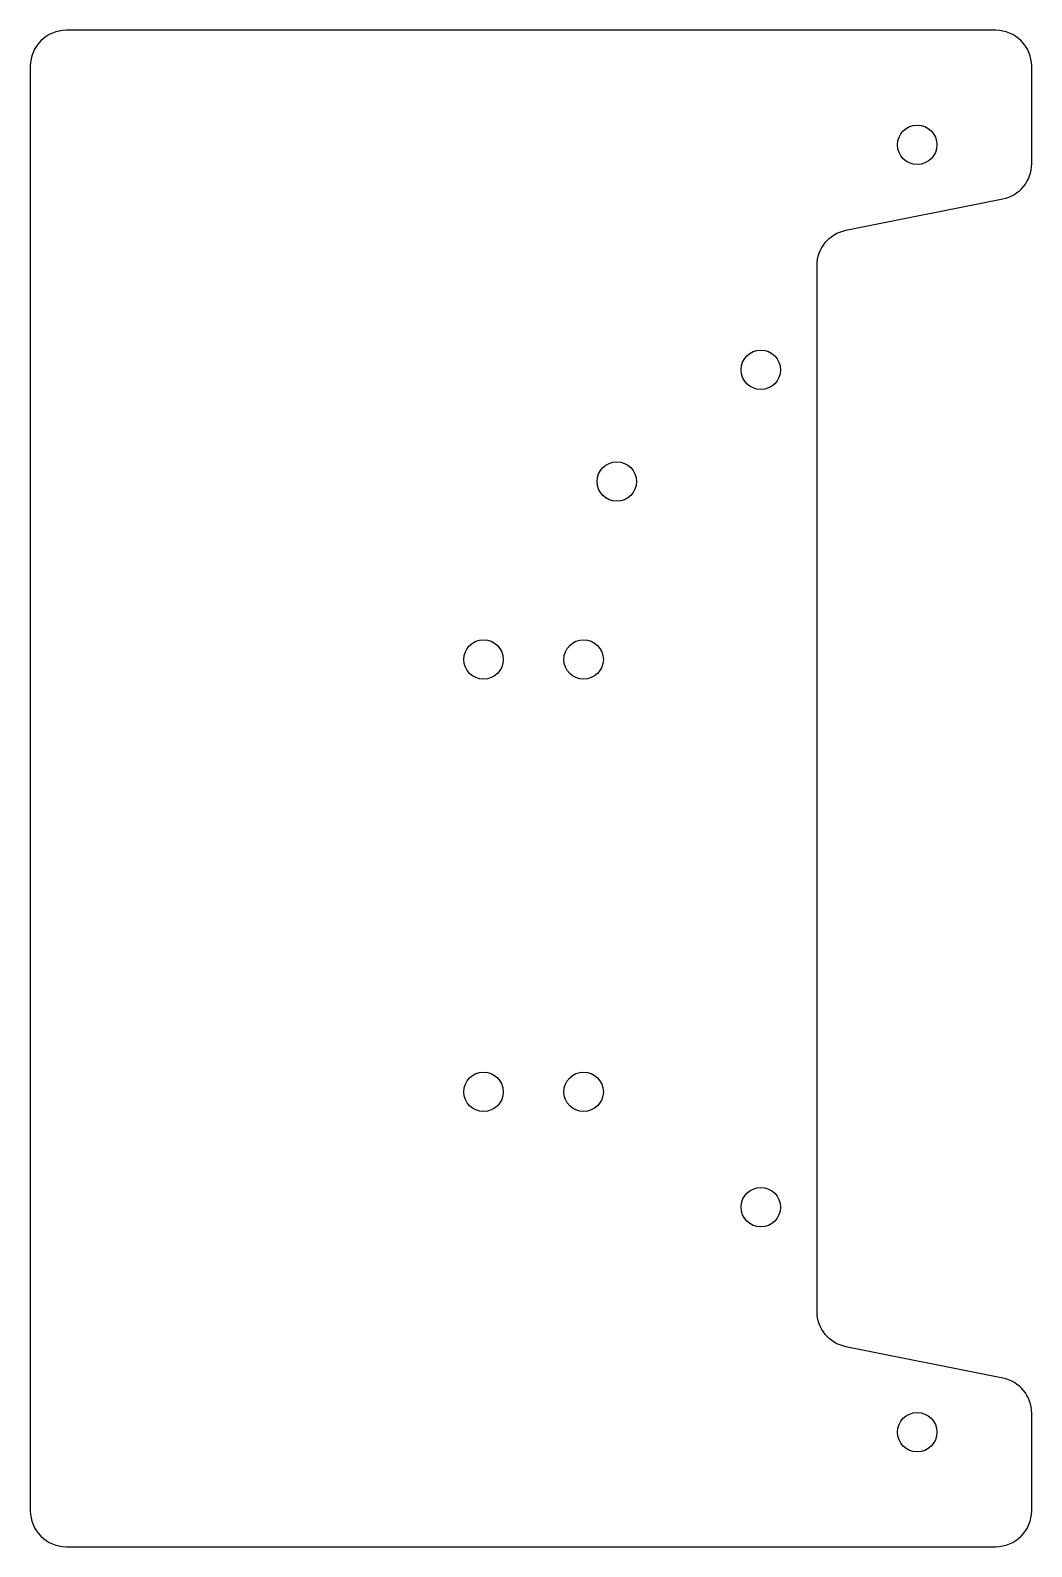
# Model space of a CAD drawing. Header units: inches. Extents: x -3.5 to 0, y 0.6 to 5.9.
import ezdxf

# ---------------------------------------------------------------- set-up
doc = ezdxf.new("R2010")
doc.units = ezdxf.units.IN
doc.header["$MEASUREMENT"] = 0

msp = doc.modelspace()

# ---------------------------------------------------------------- linework, layer by layer
msp.add_lwpolyline([(-3.375, 5.9, 0.414214), (-3.5, 5.775), (-3.5, 0.725, 0.414214), (-3.375, 0.6), (-0.125, 0.6, 0.414214), (0, 0.725), (0, 1.0664, 0.357511), (-0.1005, 1.189), (-0.6495, 1.2988, -0.357511), (-0.75, 1.4214), (-0.75, 5.0786, -0.357511), (-0.6495, 5.2012), (-0.1005, 5.311, 0.357511), (0, 5.4336), (0, 5.775, 0.414214), (-0.125, 5.9)], format="xyb", close=True)
for centre in [(-0.4, 5.5), (-0.9469, 4.7135), (-1.45, 4.323), (-1.916, 3.701), (-1.566, 3.701), (-1.916, 2.19), (-1.566, 2.19), (-0.9469, 1.7865), (-0.4, 1)]:
    msp.add_circle(centre, 0.0689)

doc.saveas('drawing.dxf')
